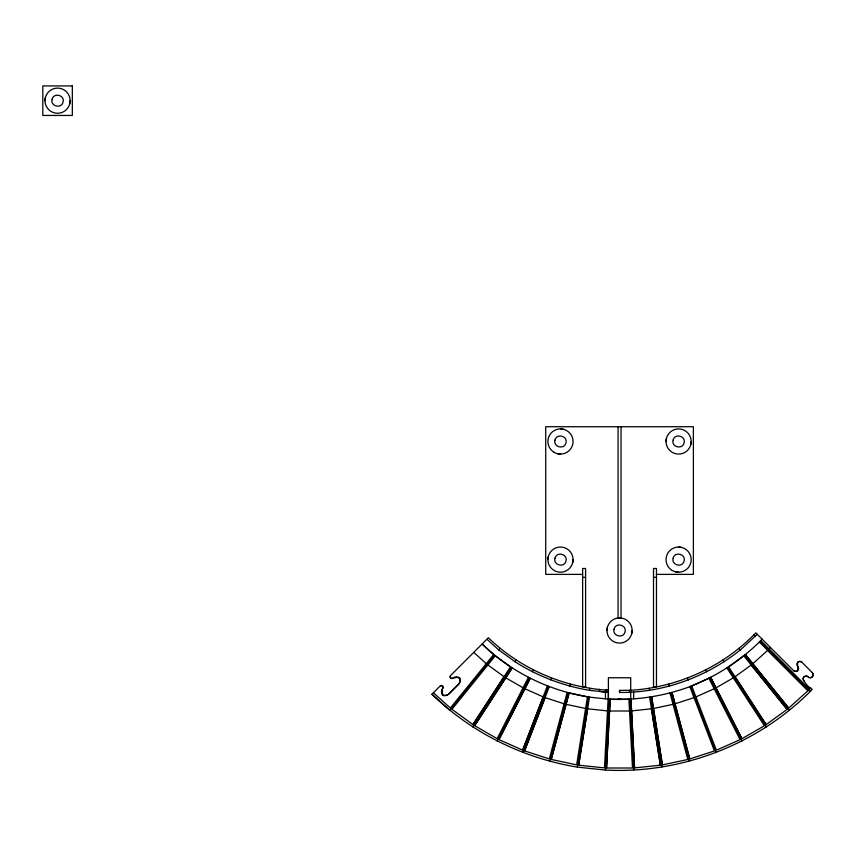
<?xml version="1.0" encoding="UTF-8"?>
<svg xmlns="http://www.w3.org/2000/svg" width="856" height="856" viewBox="0 0 856 856"><rect width="100%" height="100%" fill="white"/><g stroke="black" fill="none" stroke-linecap="round" stroke-linejoin="round"><path stroke-width="1.28" d="M605.449 698.817L605.449 689.947L608.391 690.246L608.391 699.127L608.391 677.749L630.712 677.759L630.712 690.257L619.551 690.385L619.541 692.451C663.165 692.964 706.371 677.107 740.354 649.961M812.323 672.698C815.361 675.716 809.937 679.942 807.54 676.4C796.679 675.202 809.273 688.524 812.226 689.294L810.236 691.488C756.865 744.87 680.809 774.038 605.427 770.068L609.14 699.213L588.457 697.03L577.34 767.115C522.973 758.159 471.399 732.757 431.927 694.195L440.08 686.052C447.699 683.002 435.158 700.465 448.426 694.409L458.987 683.848C465.022 670.58 447.581 683.131 450.63 675.502L488.359 637.774C520.437 668.846 563.858 687.571 608.391 690.257M633.665 692.023L633.665 698.828M608.113 699.138L604.497 767.896L578.677 765.178L589.484 697.169L568.106 692.697L549.745 761.241M606.54 768.003L610.178 699.245L606.53 768.003L632.498 768.014L628.914 699.245L609.14 699.213L610.178 699.245M44.993 100.687L45.422 97.434M69.711 103.951L70.139 100.687A12.573 12.573 0 0 0 51.274 89.794A12.573 12.573 0 0 0 51.274 111.58A12.573 12.573 0 0 0 70.139 100.687M547.904 559.621L548.332 556.368M572.632 562.874L573.06 559.621A12.573 12.573 0 0 0 554.196 548.728A12.573 12.573 0 0 0 554.196 570.513A12.573 12.573 0 0 0 573.06 559.621M606.968 630.498L607.396 627.245M631.696 633.761L632.124 630.498M666.043 441.493L666.471 438.24M690.76 444.745L691.188 441.493A12.573 12.573 0 0 0 672.324 430.6A12.573 12.573 0 0 0 672.324 452.385A12.573 12.573 0 0 0 691.188 441.493M516.125 659.997L515.002 661.731C537.621 676.154 563.055 685.923 589.517 690.343L589.838 688.31M578.667 765.178L587.633 708.8L607.493 710.897M567.121 692.418L549.285 758.919L524.6 750.894L545.079 697.608L564.072 703.793M569.861 686.17L570.396 684.169M551.253 759.454L569.112 692.953L551.264 759.454L576.655 764.857L587.441 696.848C548.086 690.268 510.775 671.842 482.099 644.033L494.458 655.204L510.465 666.824L472.94 724.561L451.936 709.292L495.303 655.803M498.962 739.595L530.26 678.262L498.973 739.605L522.684 750.156L547.369 685.881M522.684 750.156L543.153 696.87L524.91 688.748M522.888 752.51L548.332 686.266M550.75 679.953L551.489 678.027M524.6 750.894L549.306 686.619M528.42 677.321L497.143 738.664L474.652 725.674L512.188 667.947L474.652 725.674M497.101 741.029L529.329 677.802M532.4 671.778L533.341 669.938M472.94 724.561L504.045 676.7L487.888 664.952M472.651 726.905L511.321 667.402M493.698 654.508L450.352 708.008L433.393 692.739M486.893 639.239L498.748 649.907L500.043 648.302M494.49 655.172L449.828 710.32L431.938 694.195M629.588 692.451L629.481 690.385C676.818 687.775 722.935 667.102 755.816 632.852L793.544 670.601C803.163 675.052 792.26 657.804 801.89 662.255L812.333 672.698A2.953 2.953 0 0 1 812.333 676.871A2.953 2.953 0 0 1 808.16 676.871A2.953 2.953 0 0 0 803.977 676.871A2.953 2.953 0 0 0 803.977 681.044M739.049 648.356L740.354 649.961L757.271 634.317M769.116 648.891L770.411 647.457M809.444 689.294L810.75 687.839M448.426 694.409L458.987 683.858M609.14 699.245C636.885 700.443 664.77 696.078 690.771 686.298L691.723 685.913C717.242 675.844 740.526 660.543 760.096 641.326L760.791 640.556L809.455 689.283M752.809 663.71L767.661 650.346L808.01 690.717L788.718 708.083L745.405 654.551L727.803 667.477M766.12 724.625L787.124 709.378L751.204 665.005L735.047 676.743L766.109 724.636L728.638 666.867M716.172 752.552L690.771 686.298L710.683 677.353L741.917 738.717L764.397 725.749L726.905 667.99M716.023 687.85L733.314 677.866M695.939 696.902L714.182 688.78M675.02 703.814L694.013 697.64M689.754 758.962L671.971 692.44L689.765 758.951L714.45 750.937L689.797 686.651M669.981 692.975L687.785 759.486L662.394 764.879L651.651 696.859L650.635 697.084L661.72 767.126M653.492 708.49L673.019 704.349M631.589 710.897L651.448 708.811L660.361 765.2L634.553 767.907L630.968 699.138L634.531 767.907M619.188 699.245L621.039 699.224M629.941 699.213L628.914 699.234L629.941 699.234L633.654 770.079M582.636 574.387L545.721 574.387L545.721 426.727L693.381 426.727L693.381 574.387L656.466 574.387M582.636 577.34L585.59 577.34M653.513 577.34L656.466 577.34M582.636 686.619L585.59 686.619L585.59 687.4L585.59 568.48L582.636 568.48L582.636 686.769M609.558 711.004L629.524 711.004M618.075 699.224L619.551 699.224M589.517 690.343L608.391 692.333L599.51 691.402L599.5 689.326M577.34 767.115L605.427 770.068M560.487 428.91L563.74 429.338M557.224 453.637L560.487 454.065M678.615 547.048L681.868 547.476M675.363 571.765L678.615 572.204M566.062 704.327L585.6 708.479M505.778 677.824L523.07 687.807M498.748 649.918L515.002 661.72M473.764 652.368L486.283 663.657M810.236 691.488L760.096 641.326L762.086 639.132M759.326 642.021L808.01 690.717M753.826 635.056L755.292 636.522M744.634 655.247L789.253 710.373M743.8 655.857L787.124 709.378M745.405 654.551L788.708 708.094M722.967 660.03L724.101 661.763M727.803 667.477L766.42 726.958M710.683 677.353L741.906 738.728M705.751 669.97L706.692 671.81M709.785 677.866L741.97 741.071M708.843 678.294L740.087 739.648L716.376 750.198L691.723 685.913M687.593 678.048L688.331 679.974M668.697 684.19L669.221 686.18M670.986 692.75L689.348 761.262M649.244 688.32L649.576 690.353M649.608 697.18L660.361 765.2M651.651 696.859L662.384 764.879M630.712 691.53L630.712 699.127M621.028 426.727L621.028 618.118M619.551 690.385L619.551 692.451M618.075 426.727L618.075 618.118M452.717 678.337A1.766 1.766 0 0 1 450.31 675.93M440.508 685.72A1.766 1.766 0 0 1 442.916 688.128L441.985 689.348A4.141 4.141 0 0 0 447.645 695.019M453.937 677.396A4.141 4.141 0 0 1 459.597 683.056M793.544 670.601A2.953 2.953 0 0 0 797.717 670.601A2.953 2.953 0 0 0 797.717 666.428A2.953 2.953 0 0 1 797.717 662.244A2.953 2.953 0 0 1 801.901 662.255M653.513 686.619L653.513 687.411L653.513 568.48L656.466 568.48L656.466 686.78L653.513 686.619M52.109 99.232C49.958 106.165 61.407 109.236 63.023 102.153C65.174 95.209 53.725 92.148 52.109 99.232M555.02 440.027C552.88 446.971 564.329 450.031 565.944 442.948C568.084 436.014 556.635 432.943 555.02 440.027M555.02 558.155C552.88 565.099 564.329 568.17 565.944 561.087C568.084 554.142 556.635 551.071 555.02 558.155M614.094 629.042C611.944 635.976 623.393 639.047 625.008 631.963C627.148 625.019 615.699 621.959 614.094 629.042M673.158 440.027C671.008 446.971 682.457 450.031 684.072 442.948C686.212 436.014 674.774 432.943 673.158 440.027M673.158 558.155C671.008 565.099 682.457 568.17 684.072 561.087C686.212 554.142 674.774 551.071 673.158 558.155M619.551 617.925L616.299 618.353A12.573 12.573 0 0 0 609.247 637.72A12.573 12.573 0 0 0 629.856 637.72A12.573 12.573 0 0 0 622.804 618.353L619.551 617.925M72.332 85.921L42.8 85.921L42.8 115.453L72.332 115.453L72.332 85.921M672.324 570.513A12.573 12.573 0 0 0 691.188 559.621A12.573 12.573 0 0 0 672.324 548.728A12.573 12.573 0 0 0 672.324 570.513M554.196 452.385A12.573 12.573 0 0 0 573.06 441.493A12.573 12.573 0 0 0 554.196 430.6A12.573 12.573 0 0 0 554.196 452.385"/></g></svg>
